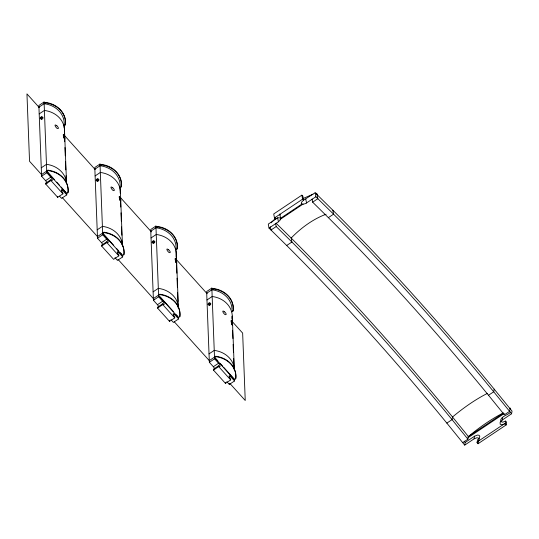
<?xml version="1.0" encoding="UTF-8"?>
<svg xmlns="http://www.w3.org/2000/svg" width="539" height="539" viewBox="0 0 539 539"><rect width="100%" height="100%" fill="white"/><g stroke="black" fill="none" stroke-linecap="round" stroke-linejoin="round"><path stroke-width="0.81" d="M269.015 228.091L278.393 221.825L277.659 217.823L268.281 224.089L269.015 228.091L286.768 245.568A951.881 284.558 56.2 0 1 446.77 423.021L464.699 445.113L465.177 442.458L474.556 436.192L477.473 435.067L479.05 435.283L479.825 436.226L479.09 438.436L477.527 439.858L477.049 442.512L478.039 443.738L506.168 424.941L506.647 422.28L505.649 421.06L502.732 422.185L500.65 421.572C499.714 416.384 508.29 415.165 510.709 412.018M462.718 442.667L467.926 439.191L468.398 436.563A61.365 17.329 -39.1 0 1 503.453 412.881M464.699 445.113L474.077 438.847L474.556 436.192M478.039 443.738L478.517 441.084L505.272 423.196M494.189 389.151L493.717 391.772L488.509 395.255M505.649 421.06L505.171 423.715L502.254 424.84L500.172 424.233L500.145 422.246L502.2 420.049L502.678 417.388M510.561 409.29L510.184 408.016L509.591 411.338L504.383 414.814L488.435 395.168A951.881 284.558 56.2 0 0 328.433 217.716L312.647 202.172L312.068 199.012M502.2 420.049L511.572 413.784L512.05 411.122L494.061 388.99A958.369 286.499 56.2 0 0 332.967 210.331L315.153 192.753L303.828 200.003M154.39 242.247L153.359 242.84M210.311 304.265L209.954 304.751M98.341 180.464L98.401 179.999M271.117 222.843L275.523 218.302M477.049 442.512L479.097 440.316L479.077 438.328L476.995 437.722L474.077 438.847M278.393 221.825L280.448 219.737L280.435 218.025L278.36 217.689L275.442 218.928L274.466 217.958L273.731 213.956L301.853 195.158L302.837 196.122L303.572 200.124L301.517 202.213L301.267 203.472L302.736 204.335L305.552 203.587L315.888 196.755L315.153 192.753M45.074 103.117L44.077 102.012L38.869 105.489L41.584 176.233L45.579 180.666A2.459 0.734 56.2 0 1 47.061 183.206M44.124 103.272L45.424 102.403A23.797 20.421 -2.2 0 1 65.401 124.556L64.114 125.843A23.797 20.421 -2.2 0 0 44.144 103.697M38.936 107.173L45.444 102.821L45.424 102.403M39.192 113.911L44.4 110.434A23.797 20.421 -2.2 0 1 64.444 131.934M65.401 124.556L64.101 125.425L64.202 128.093M41.26 167.811L46.469 164.334A23.797 20.421 -2.2 0 1 66.546 183.247M41.523 174.548L48.032 170.196A23.797 20.421 -2.2 0 1 68.002 192.349L66.721 193.642L46.745 171.49L48.032 170.196M41.584 176.233L46.792 172.756L44.077 102.012M45.579 180.666L50.787 177.183A2.459 0.734 56.2 0 1 52.337 180.107A2.459 0.734 56.2 0 1 50.888 179.709L45.68 183.193L45.707 184.035L57.693 197.321L62.901 193.845L62.868 193.002A2.459 0.734 56.2 0 1 61.325 190.078A2.459 0.734 56.2 0 1 62.773 190.476L66.769 194.902L61.561 198.386L59.559 196.169M45.707 184.035L50.915 180.552L50.888 179.709M100.995 165.136L99.998 164.031L94.79 167.514L97.512 238.258L101.5 242.685A2.459 0.734 56.2 0 1 102.828 244.76M100.045 165.291L101.352 164.422A23.797 20.421 -2.2 0 1 121.322 186.575L120.035 187.868A23.797 20.421 -2.2 0 0 100.065 165.716M61.473 191.345L62.773 190.476M94.857 169.199L101.366 164.846L101.352 164.422M95.113 175.936L100.321 172.453A23.797 20.421 -2.2 0 1 120.406 193.312M97.188 229.836L102.397 226.353A23.797 20.421 -2.2 0 1 122.468 245.272M97.444 236.574L103.953 232.221A23.797 20.421 -2.2 0 1 123.93 254.368L122.643 255.661L102.666 233.508L103.953 232.221M97.512 238.258L102.72 234.775L99.998 164.031M101.5 242.685L106.709 239.201A2.459 0.734 56.2 0 1 108.258 242.132A2.459 0.734 56.2 0 1 106.81 241.728L101.602 245.211L101.635 246.053L113.614 259.347L118.823 255.863L118.789 255.021A2.459 0.734 56.2 0 1 117.246 252.097A2.459 0.734 56.2 0 1 118.695 252.495L122.69 256.928L117.482 260.404L114.982 257.635M101.635 246.053L106.843 242.57L106.81 241.728M156.923 227.162L155.919 226.05L150.711 229.533L153.433 300.277L157.428 304.71A2.459 0.734 56.2 0 1 158.749 306.779M155.973 227.317L157.273 226.447A23.797 20.421 -2.2 0 1 177.243 248.594L175.957 249.887M117.394 253.364L118.695 252.495M150.779 231.218L157.287 226.865L157.273 226.447M151.035 237.955L156.243 234.472A23.797 20.421 -2.2 0 1 176.219 256.625M153.11 291.855L158.318 288.372A23.797 20.421 -2.2 0 1 178.416 307.937L176.347 254.037M153.366 298.593L159.874 294.24A23.797 20.421 -2.2 0 1 179.851 316.393L178.564 317.68L158.594 295.534L159.874 294.24M274.466 217.958L302.588 199.161L301.853 195.158M153.433 300.277L158.641 296.794L155.919 226.05M280.253 218.524L301.934 204.025M280.044 219.474L303.127 204.045M157.428 304.71L162.637 301.227A2.459 0.734 56.2 0 1 164.179 304.151A2.459 0.734 56.2 0 1 162.731 303.753L157.523 307.237L157.556 308.079L169.536 321.365L174.744 317.882L174.717 317.04A2.459 0.734 56.2 0 1 173.167 314.116A2.459 0.734 56.2 0 1 174.616 314.513L178.611 318.947L173.403 322.43L170.91 319.661M275.611 223.382L276.19 226.542L270.982 230.025L270.396 226.825M312.647 202.172L317.855 198.689L316.932 193.69L316.447 193.205L316.629 194.208M157.556 308.079L162.765 304.596L162.731 303.753M212.844 289.18L211.847 288.075L206.639 291.552L209.354 362.296L213.35 366.729A2.459 0.734 56.2 0 1 214.67 368.797M211.894 289.335L213.195 288.466A23.797 20.421 -2.2 0 1 233.165 310.619L231.885 311.906M173.315 315.389L174.616 314.513M206.7 293.236L213.208 288.884L213.195 288.466M286.694 245.494L291.902 242.011L291.175 238.056A61.365 33.324 -45.5 0 1 326.102 214.232M328.359 217.641L333.567 214.158L332.839 210.203M206.963 299.974L212.171 296.497A23.797 20.421 -2.2 0 1 232.141 318.643M231.864 311.488L233.165 310.619M209.031 353.874L214.239 350.397A23.797 20.421 -2.2 0 1 234.344 369.956L232.269 316.056M209.287 360.611L215.802 356.259A23.797 20.421 -2.2 0 1 235.839 377.765M215.802 356.259L214.515 357.552L234.485 379.705L235.772 378.412L234.472 379.281L234.532 380.965L229.324 384.448L226.831 381.679M209.354 362.296L214.562 358.819L211.847 288.075M213.35 366.729L218.558 363.246A2.459 0.734 56.2 0 1 220.101 366.17A2.459 0.734 56.2 0 1 218.652 365.772L213.444 369.255L213.478 370.098L225.464 383.384L230.672 379.907L230.638 379.065A2.459 0.734 56.2 0 1 229.088 376.141A2.459 0.734 56.2 0 1 230.537 376.539L234.532 380.965M213.478 370.098L218.686 366.614L218.652 365.772M229.237 377.408L230.537 376.539M446.844 423.108L452.053 419.625L452.524 417.004A61.365 17.329 -39.1 0 1 487.579 393.315M468.095 436.738L503.069 413.352M467.886 437.816L504.268 413.501M97.97 180.808L97.438 180.821M209.819 304.852L209.361 304.986M302.985 198.554L312.923 194.229M41.914 118.87L41.537 118.876M315.888 196.755L333.641 214.232A951.881 284.558 56.2 0 1 493.643 391.685L511.572 413.784M302.588 199.161L303.572 200.124M276.049 223.159L291.303 238.184A958.369 286.499 56.2 0 1 452.396 416.842L468.398 436.563M276.19 226.542L291.976 242.085A951.881 284.558 56.2 0 1 451.978 419.537L467.926 439.191M39.34 107.625L26.95 93.887L29.537 161.262L41.927 175M64.687 135.734L95.093 169.462M120.44 197.57L151.412 231.925M176.758 260.027L207.171 293.762M231.952 321.244L242.651 333.109L245.238 400.484L230.032 383.62M46.731 171.072L54.5 179.682M56.716 182.142L59.492 185.221M61.156 187.067L66.149 192.605M102.653 233.091L113.749 245.393M116.525 248.472L118.742 250.931M120.406 252.778L122.07 254.624M160.238 296.955L173.551 311.724M176.327 314.803L177.991 316.649M214.495 357.135L217.823 360.827M220.047 363.286L222.816 366.358M223.928 367.591L233.913 378.668M46.792 172.756L50.787 177.183M102.72 234.775L106.709 239.201M158.641 296.794L162.637 301.227M214.562 358.819L218.558 363.246M50.915 180.552L62.901 193.845M106.843 242.57L118.823 255.863M162.765 304.596L174.744 317.882M218.686 366.614L230.672 379.907M62.201 197.49L97.687 236.837M117.96 259.326L154.006 299.3M174.279 321.783L209.193 360.51M505.171 423.715L506.168 424.941M464.187 441.232L465.177 442.458M279.701 214.023L280.698 218.484M120.163 200.441L119.577 196.674L120.386 199.895M176.004 260.256C174.676 255.304 176.462 265.754 176.307 261.92M305.781 199.026L306.516 203.028M275.153 217.325L275.442 218.928M232.053 316.4L232.363 324.451M232.585 330.252L232.902 338.546M233.124 344.354L233.448 352.641M233.67 358.448L233.953 365.914M231.797 321.642L231.898 324.155M229.284 383.323L229.324 384.448M225.43 382.542L225.464 383.384M175.99 250.635L176.314 259.111M176.536 264.918L176.853 273.206M177.048 278.185L177.398 287.307M177.587 292.279L177.937 301.402M178.126 306.381L178.193 308.038M178.544 317.262L178.611 318.947M175.876 259.616L175.977 262.136M169.509 320.523L169.536 321.365M120.426 192.012L122.494 245.919M120.022 187.444L120.237 193.103M120.453 198.75L120.77 207.043M120.999 212.844L121.315 221.138M121.538 226.946L121.854 235.233M122.077 241.041L122.238 245.184M122.622 255.243L122.69 256.928M119.954 197.597L120.049 200.11M64.505 129.993L66.54 183.065M64.404 133.409L64.72 141.703M64.943 147.511L65.266 155.798M65.489 161.606L65.805 169.9M66.027 175.701L66.317 183.166M66.701 193.218L66.769 194.902M64.033 135.579L64.128 138.092M57.66 196.479L57.693 197.321M279.963 214.482L279.963 215.061M98.455 179.541A1.314 0.546 -42 0 1 98.873 180.208A1.314 0.546 -42 0 1 97.465 181.4A1.314 0.546 -42 0 1 97.047 180.74M101.986 245.602A2.459 0.734 56.2 0 1 101.602 245.211M103.973 232.639A23.797 20.421 -2.2 0 1 123.943 254.792M101.366 164.846A23.797 20.421 -2.2 0 1 121.336 186.993M42.285 117.623A1.314 0.546 -42 0 1 43.053 117.953A1.314 0.546 -42 0 1 41.793 119.281A1.314 0.546 -42 0 1 41.025 118.951M46.064 183.577A2.459 0.734 56.2 0 1 45.68 183.193M48.045 170.62A23.797 20.421 -2.2 0 1 68.022 192.773M45.444 102.821A23.797 20.421 -2.2 0 1 65.414 124.974M210.048 303.686A1.314 0.546 -42 0 1 210.789 304.09A1.314 0.546 -42 0 1 209.388 305.418A1.314 0.546 -42 0 1 208.889 304.778M211.908 289.76A23.797 20.421 -2.2 0 1 232.013 309.319M213.835 369.639A2.459 0.734 56.2 0 1 213.444 369.255M215.816 356.683A23.797 20.421 -2.2 0 1 235.786 378.836M213.208 288.884A23.797 20.421 -2.2 0 1 233.185 311.037M154.383 241.56A1.314 0.546 -42 0 1 154.794 242.227A1.314 0.546 -42 0 1 153.386 243.426A1.314 0.546 -42 0 1 152.968 242.759M155.987 227.734A23.797 20.421 -2.2 0 1 176.024 249.24M157.907 307.621A2.459 0.734 56.2 0 1 157.523 307.237M159.894 294.665A23.797 20.421 -2.2 0 1 179.864 316.811M157.287 226.865A23.797 20.421 -2.2 0 1 177.264 249.018M63.622 134.743L64.505 139.015L63.622 134.743M231.386 320.806L232.269 325.078L231.386 320.806M40.735 117.812C41.773 118.526 41.927 115.939 40.735 117.812M96.656 179.837C97.694 180.552 97.849 177.958 96.656 179.837M152.577 241.856C153.615 242.57 153.77 239.983 152.577 241.856M208.499 303.875C209.543 304.596 209.698 302.002 208.499 303.875M56.891 125.836L56.48 125.627A2.223 0.734 51.9 0 0 55.039 125.365A2.223 0.734 51.9 0 0 56.568 127.911L56.649 128.087A2.459 0.93 44.7 0 0 58.387 128.235A2.459 0.93 44.7 0 0 56.891 125.836M112.813 187.855L112.402 187.646A2.223 0.734 51.9 0 0 110.96 187.39A2.223 0.734 51.9 0 0 112.489 189.93L112.57 190.105A2.459 0.93 44.7 0 0 114.315 190.254A2.459 0.93 44.7 0 0 112.813 187.855M168.734 249.874L168.33 249.672A2.223 0.734 51.9 0 0 166.881 249.409A2.223 0.734 51.9 0 0 168.417 251.949L168.498 252.131A2.459 0.93 44.7 0 0 170.236 252.279A2.459 0.93 44.7 0 0 168.734 249.874M224.655 311.899L224.251 311.69A2.223 0.734 51.9 0 0 222.802 311.427A2.223 0.734 51.9 0 0 224.339 313.974L224.419 314.149A2.459 0.93 44.7 0 0 226.158 314.298A2.459 0.93 44.7 0 0 224.655 311.899M231.979 322.1L231.763 321.554A2.459 0.377 72.7 0 0 231.036 320.806A2.459 0.377 72.7 0 0 231.716 323.696L231.932 324.242A2.459 0.377 72.7 0 0 232.666 324.99A2.459 0.377 72.7 0 0 231.979 322.1M176.058 260.081L175.842 259.535A2.459 0.377 72.7 0 0 175.108 258.787A2.459 0.377 72.7 0 0 175.795 261.671L176.01 262.217A2.459 0.377 72.7 0 0 176.738 262.965A2.459 0.377 72.7 0 0 176.058 260.081M120.136 198.056L119.921 197.51A2.459 0.377 72.7 0 0 119.186 196.762A2.459 0.377 72.7 0 0 119.874 199.652L120.082 200.198A2.459 0.377 72.7 0 0 120.817 200.946A2.459 0.377 72.7 0 0 120.136 198.056M64.215 136.037L64 135.491A2.459 0.377 72.7 0 0 63.265 134.743A2.459 0.377 72.7 0 0 63.952 137.634L64.161 138.179A2.459 0.377 72.7 0 0 64.896 138.927A2.459 0.377 72.7 0 0 64.215 136.037M96.919 180.417A1.314 0.546 -42 0 0 98.159 178.739A1.314 0.546 -42 0 0 96.407 179.602A1.314 0.546 -42 0 0 96.919 180.417M40.991 118.398A1.314 0.546 -42 0 0 42.237 116.72A1.314 0.546 -42 0 0 40.486 117.583A1.314 0.546 -42 0 0 40.991 118.398M208.761 304.461A1.314 0.546 -42 0 0 210.008 302.783A1.314 0.546 -42 0 0 208.249 303.646A1.314 0.546 -42 0 0 208.761 304.461M152.84 242.435A1.314 0.546 -42 0 0 154.08 240.758A1.314 0.546 -42 0 0 152.328 241.62A1.314 0.546 -42 0 0 152.84 242.435"/></g></svg>
